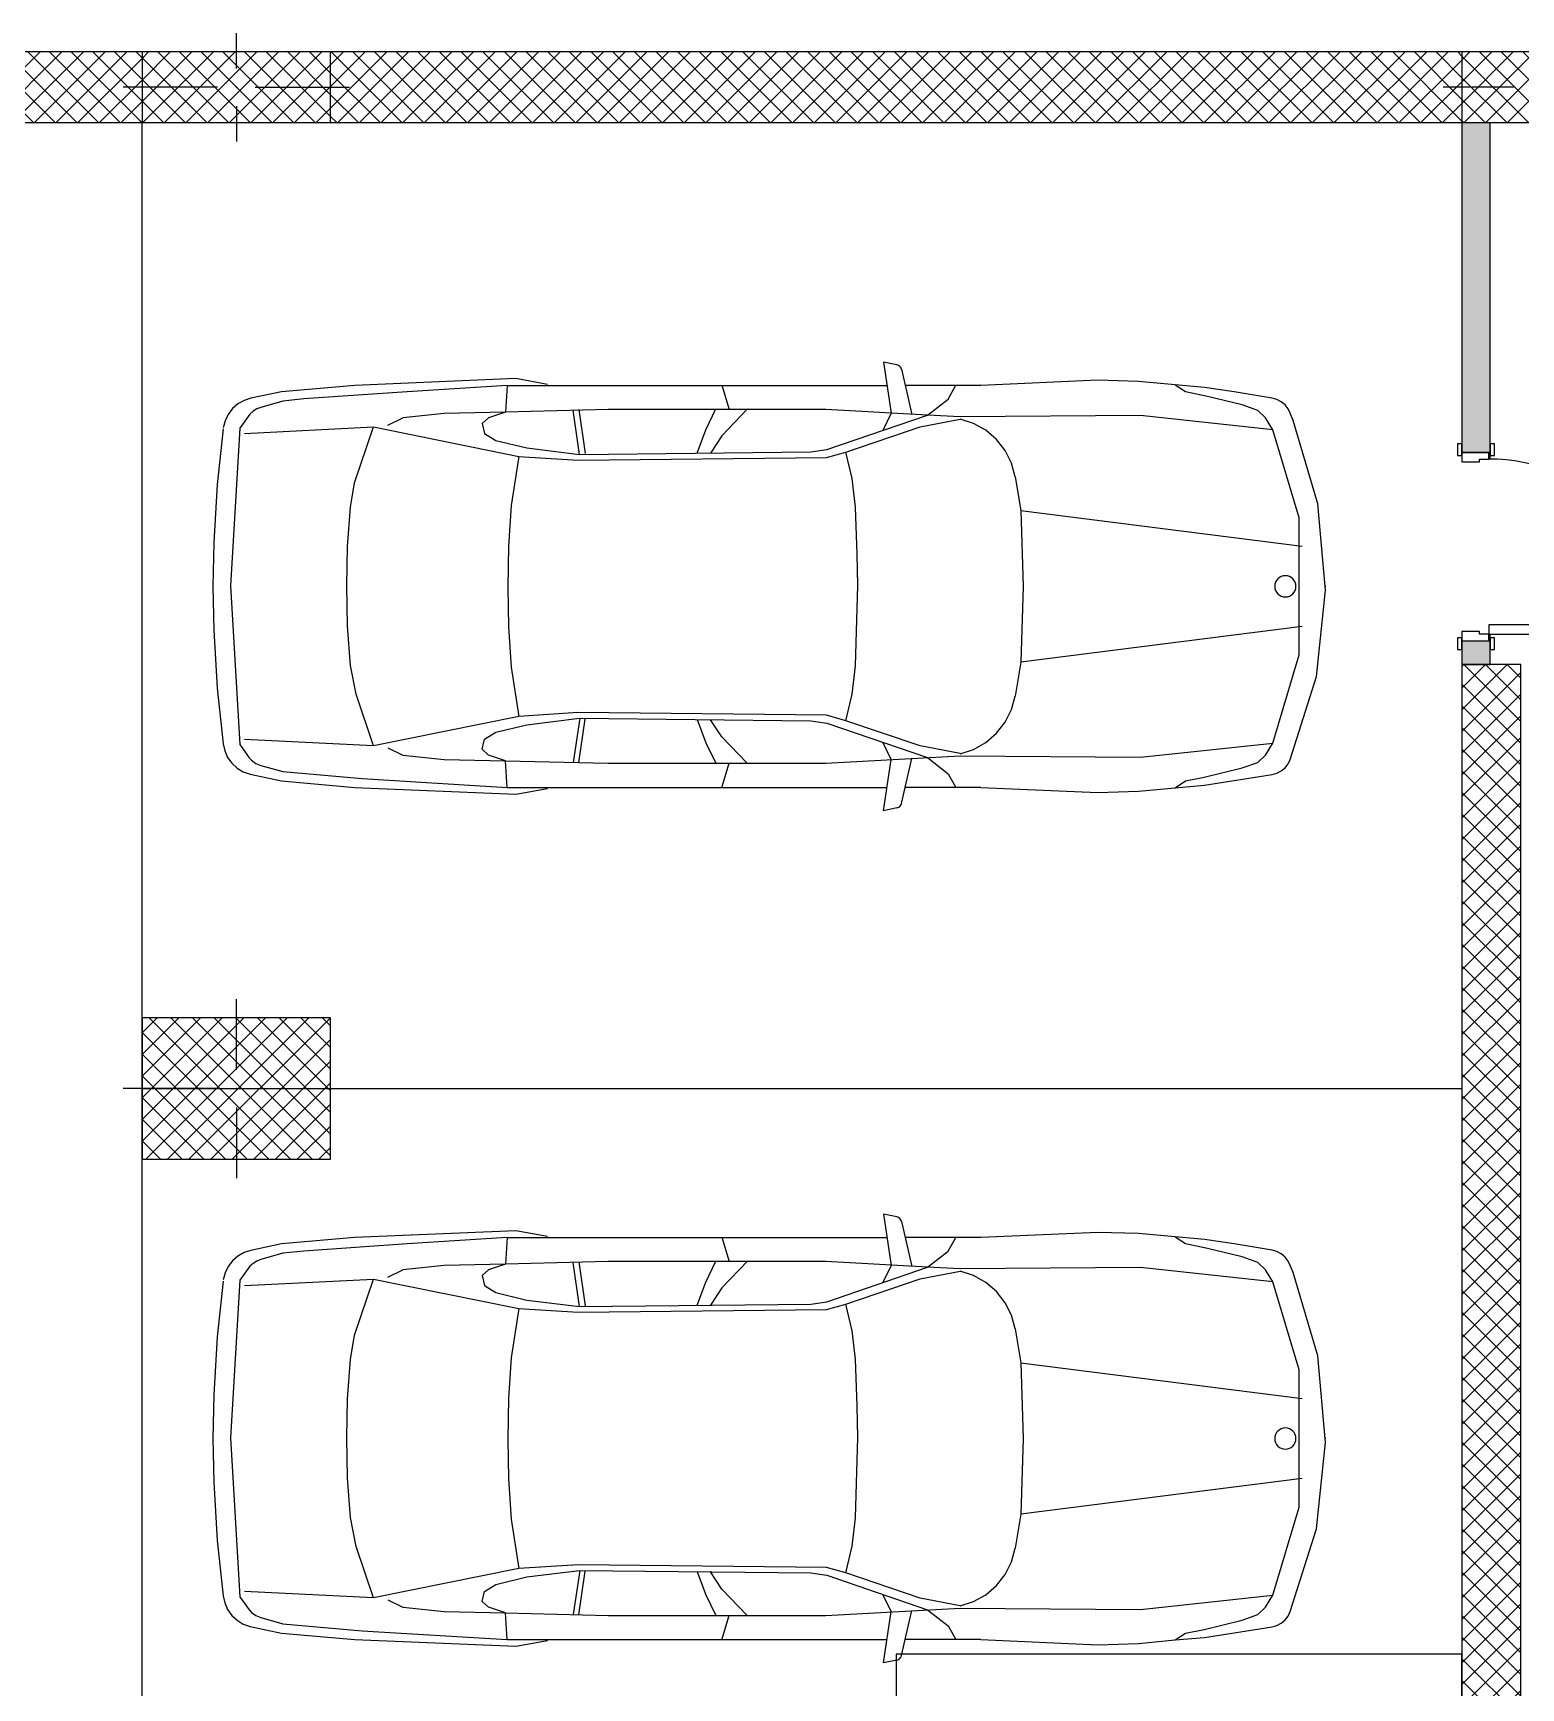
# Model space of a CAD drawing. Extents: x 613552 to 673048, y -929939 to -887889.
# Drawn here: x 629743 to 636056, y -902973 to -895949 of the extents above; entities that cross this region are included whole.
import ezdxf

# ---------------------------------------------------------------- set-up
doc = ezdxf.new("R2010")
doc.units = 0
for name, color, linetype in [('AAA_MOBILJE_PEN_NO__61', 251, 'CONTINUOUS'), ('ARCHICAD_DOORS_PEN_NO__61', 251, 'CONTINUOUS'), ('DRAWING___FIGURE_PEN_NO__9', 132, 'CONTINUOUS'), ('STRUCTURAL_-_BEARING', 7, 'CONTINUOUS'), ('STRUCTURAL_-_BEARING_PEN_0', 14, 'CONTINUOUS'), ('STRUCTURAL_-_BEARING_PEN_1', 251, 'CONTINUOUS'), ('STRUCTURAL_-_BEARING_PEN_2', 8, 'CONTINUOUS'), ('STRUCTURAL_-_BEARING_PEN_N', 7, 'CONTINUOUS')]:
    doc.layers.add(name, color=color, linetype=linetype)

# ---------------------------------------------------------------- blocks, each defined once
blk = doc.blocks.new('SLAB_1', base_point=(539566.4, -896139.8))
at = {"layer": 'STRUCTURAL_-_BEARING_PEN_N', "color": 7, "linetype": 'CONTINUOUS', "flags": 128}
blk.add_lwpolyline([(554466.4, -905289.8), (556866.4, -905289.8), (556866.4, -903439.8), (554466.4, -903439.8)], close=True, dxfattribs=at)
blk = doc.blocks.new('*X101')
at = {"layer": 'STRUCTURAL_-_BEARING', "color": 18, "linetype": 'CONTINUOUS'}
for p, q in [((556866.4, -898748.2), (556874.9, -898739.7)), ((556866.4, -898840.1), (556966.8, -898739.7)), ((556866.4, -898932.1), (557058.8, -898739.7)), ((557116.4, -898981.3), (556874.8, -898739.7)), ((557116.4, -898889.4), (556966.7, -898739.7)), ((557116.4, -898797.5), (557058.6, -898739.7)), ((556866.4, -899024), (557116.4, -898774)), ((557116.4, -899073.2), (556866.4, -898823.2)), ((556866.4, -899115.9), (557116.4, -898865.9)), ((557116.4, -899165.2), (556866.4, -898915.2)), ((556866.4, -899207.8), (557116.4, -898957.8)), ((557116.4, -899257.1), (556866.4, -899007.1)), ((556866.4, -899299.8), (557116.4, -899049.8)), ((557116.4, -899349), (556866.4, -899099)), ((556866.4, -899391.7), (557116.4, -899141.7)), ((557116.4, -899440.9), (556866.4, -899190.9)), ((556866.4, -899483.6), (557116.4, -899233.6)), ((557116.4, -899532.8), (556866.4, -899282.8)), ((556866.4, -899575.5), (557116.4, -899325.5)), ((557116.4, -899624.8), (556866.4, -899374.8)), ((556866.4, -899667.4), (557116.4, -899417.4)), ((557116.4, -899716.7), (556866.4, -899466.7)), ((556866.4, -899759.4), (557116.4, -899509.4)), ((557116.4, -899808.6), (556866.4, -899558.6)), ((556866.4, -899851.3), (557116.4, -899601.3)), ((557116.4, -899900.5), (556866.4, -899650.5)), ((556866.4, -899943.2), (557116.4, -899693.2)), ((557116.4, -899992.5), (556866.4, -899742.5)), ((556866.4, -900035.1), (557116.4, -899785.1)), ((557116.4, -900084.4), (556866.4, -899834.4)), ((556866.4, -900127.1), (557116.4, -899877.1)), ((557116.4, -900176.3), (556866.4, -899926.3)), ((556866.4, -900219), (557116.4, -899969)), ((557116.4, -900268.2), (556866.4, -900018.2)), ((556866.4, -900310.9), (557116.4, -900060.9)), ((557116.4, -900360.2), (556866.4, -900110.2)), ((556866.4, -900402.8), (557116.4, -900152.8)), ((557116.4, -900452.1), (556866.4, -900202.1)), ((556866.4, -900494.8), (557116.4, -900244.8)), ((557116.4, -900544), (556866.4, -900294)), ((556866.4, -900586.7), (557116.4, -900336.7)), ((557116.4, -900635.9), (556866.4, -900385.9)), ((556866.4, -900678.6), (557116.4, -900428.6)), ((557116.4, -900727.9), (556866.4, -900477.9)), ((556866.4, -900770.5), (557116.4, -900520.5)), ((557116.4, -900819.8), (556866.4, -900569.8)), ((556866.4, -900862.5), (557116.4, -900612.5)), ((557116.4, -900911.7), (556866.4, -900661.7)), ((556866.4, -900954.4), (557116.4, -900704.4)), ((557116.4, -901003.6), (556866.4, -900753.6)), ((556866.4, -901046.3), (557116.4, -900796.3)), ((557116.4, -901095.6), (556866.4, -900845.6)), ((556866.4, -901138.2), (557116.4, -900888.2)), ((557116.4, -901187.5), (556866.4, -900937.5)), ((556866.4, -901230.2), (557116.4, -900980.2)), ((557116.4, -901279.4), (556866.4, -901029.4)), ((556866.4, -901322.1), (557116.4, -901072.1)), ((557116.4, -901371.3), (556866.4, -901121.3)), ((556866.4, -901414), (557116.4, -901164)), ((557116.4, -901463.2), (556866.4, -901213.2)), ((556866.4, -901505.9), (557116.4, -901255.9)), ((557116.4, -901555.2), (556866.4, -901305.2)), ((556866.4, -901597.9), (557116.4, -901347.9)), ((557116.4, -901647.1), (556866.4, -901397.1)), ((556866.4, -901689.8), (557116.4, -901439.8)), ((557116.4, -901739), (556866.4, -901489)), ((556866.4, -901781.7), (557116.4, -901531.7)), ((557116.4, -901830.9), (556866.4, -901580.9)), ((556866.4, -901873.6), (557116.4, -901623.6)), ((557116.4, -901922.9), (556866.4, -901672.9)), ((556866.4, -901965.5), (557116.4, -901715.5)), ((557116.4, -902014.8), (556866.4, -901764.8)), ((556866.4, -902057.5), (557116.4, -901807.5)), ((557116.4, -902106.7), (556866.4, -901856.7)), ((556866.4, -902149.4), (557116.4, -901899.4)), ((557116.4, -902198.6), (556866.4, -901948.6)), ((556866.4, -902241.3), (557116.4, -901991.3)), ((557116.4, -902290.6), (556866.4, -902040.6)), ((556866.4, -902333.2), (557116.4, -902083.2)), ((557116.4, -902382.5), (556866.4, -902132.5)), ((556866.4, -902425.2), (557116.4, -902175.2)), ((557116.4, -902474.4), (556866.4, -902224.4)), ((556866.4, -902517.1), (557116.4, -902267.1)), ((557116.4, -902566.3), (556866.4, -902316.3)), ((556866.4, -902609), (557116.4, -902359)), ((557116.4, -902658.3), (556866.4, -902408.3)), ((556866.4, -902700.9), (557116.4, -902450.9)), ((557116.4, -902750.2), (556866.4, -902500.2)), ((556866.4, -902792.9), (557116.4, -902542.9)), ((557116.4, -902842.1), (556866.4, -902592.1)), ((556866.4, -902884.8), (557116.4, -902634.8)), ((557116.4, -902934), (556866.4, -902684)), ((556866.4, -902976.7), (557116.4, -902726.7)), ((557116.4, -903026), (556866.4, -902776)), ((556866.4, -903068.6), (557116.4, -902818.6)), ((557116.4, -903117.9), (556866.4, -902867.9)), ((556866.4, -903160.6), (557116.4, -902910.6)), ((557116.4, -903209.8), (556866.4, -902959.8)), ((556897.7, -903221.1), (557116.4, -903002.5)), ((557116.4, -903301.7), (556866.4, -903051.7)), ((556943.7, -903267.1), (557116.4, -903094.4)), ((557116.4, -903393.6), (556866.4, -903143.6)), ((556989.7, -903313.1), (557116.4, -903186.3)), ((557035.6, -903359), (557116.4, -903278.3)), ((557081.6, -903405), (557116.4, -903370.2))]:
    blk.add_line(p, q, dxfattribs=at)
blk = doc.blocks.new('WALL_4', base_point=(557116.4, -903189.8))
at = {"layer": 'STRUCTURAL_-_BEARING_PEN_0', "color": 14, "linetype": 'CONTINUOUS', "flags": 128}
for points in [[(557116.4, -898739.7), (556866.4, -898739.7)], [(556866.4, -898739.7), (556866.4, -903189.8)], [(557116.4, -903439.8), (557116.4, -898739.7)]]:
    blk.add_lwpolyline(points, dxfattribs=at)
at = {"layer": 'STRUCTURAL_-_BEARING', "color": 18, "linetype": 'CONTINUOUS'}
blk.add_blockref('*X101', (0, 0), dxfattribs=at)
blk = doc.blocks.new('*X130')
at = {"layer": 'STRUCTURAL_-_BEARING_PEN_1', "color": 251, "linetype": 'CONTINUOUS'}
for p, q in [((552066.4, -896194.3), (552120.9, -896139.8)), ((552066.4, -896286.2), (552212.8, -896139.8)), ((552066.4, -896378.1), (552304.7, -896139.8)), ((552368.7, -896439.8), (552068.7, -896139.8)), ((552096.7, -896439.8), (552396.7, -896139.8)), ((552460.7, -896439.8), (552160.7, -896139.8)), ((552188.6, -896439.8), (552488.6, -896139.8)), ((552552.6, -896439.8), (552252.6, -896139.8)), ((552280.5, -896439.8), (552580.5, -896139.8)), ((552644.5, -896439.8), (552344.5, -896139.8)), ((552372.4, -896439.8), (552672.4, -896139.8)), ((552736.4, -896439.8), (552436.4, -896139.8)), ((552464.4, -896439.8), (552764.4, -896139.8)), ((552828.3, -896439.8), (552528.3, -896139.8)), ((552556.3, -896439.8), (552856.3, -896139.8)), ((552920.3, -896439.8), (552620.3, -896139.8)), ((552648.2, -896439.8), (552948.2, -896139.8)), ((553012.2, -896439.8), (552712.2, -896139.8)), ((552740.1, -896439.8), (553040.1, -896139.8)), ((553104.1, -896439.8), (552804.1, -896139.8)), ((552832.1, -896439.8), (553132.1, -896139.8)), ((553196, -896439.8), (552896, -896139.8)), ((552924, -896439.8), (553224, -896139.8)), ((553288, -896439.8), (552988, -896139.8)), ((553015.9, -896439.8), (553315.9, -896139.8)), ((553379.9, -896439.8), (553079.9, -896139.8)), ((553107.8, -896439.8), (553407.8, -896139.8)), ((553471.8, -896439.8), (553171.8, -896139.8)), ((553199.8, -896439.8), (553499.8, -896139.8)), ((553563.7, -896439.8), (553263.7, -896139.8)), ((553291.7, -896439.8), (553591.7, -896139.8)), ((553655.7, -896439.8), (553355.7, -896139.8)), ((553383.6, -896439.8), (553683.6, -896139.8)), ((553747.6, -896439.8), (553447.6, -896139.8)), ((553475.5, -896439.8), (553775.5, -896139.8)), ((553839.5, -896439.8), (553539.5, -896139.8)), ((553567.5, -896439.8), (553867.5, -896139.8)), ((553931.4, -896439.8), (553631.4, -896139.8)), ((553659.4, -896439.8), (553959.4, -896139.8)), ((554023.4, -896439.8), (553723.4, -896139.8)), ((553751.3, -896439.8), (554051.3, -896139.8)), ((554115.3, -896439.8), (553815.3, -896139.8)), ((553843.2, -896439.8), (554143.2, -896139.8)), ((554207.2, -896439.8), (553907.2, -896139.8)), ((553935.1, -896439.8), (554235.1, -896139.8)), ((554299.1, -896439.8), (553999.1, -896139.8)), ((554027.1, -896439.8), (554327.1, -896139.8)), ((554391.1, -896439.8), (554091.1, -896139.8)), ((554119, -896439.8), (554419, -896139.8)), ((554483, -896439.8), (554183, -896139.8)), ((554210.9, -896439.8), (554510.9, -896139.8)), ((554574.9, -896439.8), (554274.9, -896139.8)), ((554302.8, -896439.8), (554602.8, -896139.8)), ((554666.8, -896439.8), (554366.8, -896139.8)), ((554394.8, -896439.8), (554694.8, -896139.8)), ((554758.7, -896439.8), (554458.7, -896139.8)), ((554486.7, -896439.8), (554786.7, -896139.8)), ((554850.7, -896439.8), (554550.7, -896139.8)), ((554578.6, -896439.8), (554878.6, -896139.8)), ((554942.6, -896439.8), (554642.6, -896139.8)), ((554670.5, -896439.8), (554970.5, -896139.8)), ((555034.5, -896439.8), (554734.5, -896139.8)), ((554762.5, -896439.8), (555062.5, -896139.8)), ((555126.4, -896439.8), (554826.4, -896139.8)), ((554854.4, -896439.8), (555154.4, -896139.8)), ((555218.4, -896439.8), (554918.4, -896139.8)), ((554946.3, -896439.8), (555246.3, -896139.8)), ((555310.3, -896439.8), (555010.3, -896139.8)), ((555038.2, -896439.8), (555338.2, -896139.8)), ((555402.2, -896439.8), (555102.2, -896139.8)), ((555130.2, -896439.8), (555430.2, -896139.8)), ((555494.1, -896439.8), (555194.1, -896139.8)), ((555222.1, -896439.8), (555522.1, -896139.8)), ((555586.1, -896439.8), (555286.1, -896139.8)), ((555314, -896439.8), (555614, -896139.8)), ((555678, -896439.8), (555378, -896139.8)), ((555405.9, -896439.8), (555705.9, -896139.8)), ((555769.9, -896439.8), (555469.9, -896139.8)), ((555497.9, -896439.8), (555797.9, -896139.8)), ((555861.8, -896439.8), (555561.8, -896139.8)), ((555589.8, -896439.8), (555889.8, -896139.8)), ((555953.8, -896439.8), (555653.8, -896139.8)), ((555681.7, -896439.8), (555981.7, -896139.8)), ((556045.7, -896439.8), (555745.7, -896139.8)), ((555773.6, -896439.8), (556073.6, -896139.8)), ((556137.6, -896439.8), (555837.6, -896139.8)), ((555865.5, -896439.8), (556165.5, -896139.8)), ((556229.5, -896439.8), (555929.5, -896139.8)), ((555957.5, -896439.8), (556257.5, -896139.8)), ((556321.5, -896439.8), (556021.5, -896139.8)), ((556049.4, -896439.8), (556349.4, -896139.8)), ((556413.4, -896439.8), (556113.4, -896139.8)), ((556141.3, -896439.8), (556441.3, -896139.8)), ((556505.3, -896439.8), (556205.3, -896139.8)), ((556233.2, -896439.8), (556533.2, -896139.8)), ((556597.2, -896439.8), (556297.2, -896139.8)), ((556325.2, -896439.8), (556625.2, -896139.8)), ((556689.1, -896439.8), (556389.1, -896139.8)), ((556417.1, -896439.8), (556717.1, -896139.8)), ((556781.1, -896439.8), (556481.1, -896139.8)), ((556509, -896439.8), (556809, -896139.8)), ((556866.4, -896433.2), (556573, -896139.8)), ((556866.4, -896341.3), (556664.9, -896139.8)), ((556866.4, -896249.4), (556756.8, -896139.8)), ((556866.4, -896157.4), (556848.8, -896139.8)), ((556600.9, -896439.8), (556866.4, -896174.3)), ((552276.8, -896439.8), (552066.4, -896229.4)), ((556692.9, -896439.8), (556866.4, -896266.3)), ((552184.9, -896439.8), (552066.4, -896321.3)), ((556784.8, -896439.8), (556866.4, -896358.2)), ((552093, -896439.8), (552066.4, -896413.2))]:
    blk.add_line(p, q, dxfattribs=at)
blk = doc.blocks.new('*X131')
at = {"layer": 'STRUCTURAL_-_BEARING_PEN_1', "color": 251, "linetype": 'CONTINUOUS'}
for p, q in [((546116.4, -896169.2), (546145.8, -896139.8)), ((546116.4, -896261.2), (546237.8, -896139.8)), ((546116.4, -896353.1), (546329.7, -896139.8)), ((546121.6, -896439.8), (546421.6, -896139.8)), ((546485.6, -896439.8), (546185.6, -896139.8)), ((546213.5, -896439.8), (546513.5, -896139.8)), ((546577.5, -896439.8), (546277.5, -896139.8)), ((546305.5, -896439.8), (546605.5, -896139.8)), ((546669.4, -896439.8), (546369.4, -896139.8)), ((546397.4, -896439.8), (546697.4, -896139.8)), ((546761.4, -896439.8), (546461.4, -896139.8)), ((546489.3, -896439.8), (546789.3, -896139.8)), ((546853.3, -896439.8), (546553.3, -896139.8)), ((546581.2, -896439.8), (546881.2, -896139.8)), ((546945.2, -896439.8), (546645.2, -896139.8)), ((546673.2, -896439.8), (546973.2, -896139.8)), ((547037.1, -896439.8), (546737.1, -896139.8)), ((546765.1, -896439.8), (547065.1, -896139.8)), ((547129.1, -896439.8), (546829.1, -896139.8)), ((546857, -896439.8), (547157, -896139.8)), ((547221, -896439.8), (546921, -896139.8)), ((546948.9, -896439.8), (547248.9, -896139.8)), ((547312.9, -896439.8), (547012.9, -896139.8)), ((547040.9, -896439.8), (547340.9, -896139.8)), ((547404.8, -896439.8), (547104.8, -896139.8)), ((547132.8, -896439.8), (547432.8, -896139.8)), ((547496.8, -896439.8), (547196.8, -896139.8)), ((547224.7, -896439.8), (547524.7, -896139.8)), ((547588.7, -896439.8), (547288.7, -896139.8)), ((547316.6, -896439.8), (547616.6, -896139.8)), ((547680.6, -896439.8), (547380.6, -896139.8)), ((547408.6, -896439.8), (547708.6, -896139.8)), ((547772.5, -896439.8), (547472.5, -896139.8)), ((547500.5, -896439.8), (547800.5, -896139.8)), ((547864.5, -896439.8), (547564.5, -896139.8)), ((547592.4, -896439.8), (547892.4, -896139.8)), ((547956.4, -896439.8), (547656.4, -896139.8)), ((547684.3, -896439.8), (547984.3, -896139.8)), ((548048.3, -896439.8), (547748.3, -896139.8)), ((547776.2, -896439.8), (548076.2, -896139.8)), ((548140.2, -896439.8), (547840.2, -896139.8)), ((547868.2, -896439.8), (548168.2, -896139.8)), ((548232.2, -896439.8), (547932.2, -896139.8)), ((547960.1, -896439.8), (548260.1, -896139.8)), ((548324.1, -896439.8), (548024.1, -896139.8)), ((548052, -896439.8), (548352, -896139.8)), ((548416, -896439.8), (548116, -896139.8)), ((548143.9, -896439.8), (548443.9, -896139.8)), ((548507.9, -896439.8), (548207.9, -896139.8)), ((548235.9, -896439.8), (548535.9, -896139.8)), ((548599.8, -896439.8), (548299.8, -896139.8)), ((548327.8, -896439.8), (548627.8, -896139.8)), ((548691.8, -896439.8), (548391.8, -896139.8)), ((548419.7, -896439.8), (548719.7, -896139.8)), ((548783.7, -896439.8), (548483.7, -896139.8)), ((548511.6, -896439.8), (548811.6, -896139.8)), ((548875.6, -896439.8), (548575.6, -896139.8)), ((548603.6, -896439.8), (548903.6, -896139.8)), ((548967.5, -896439.8), (548667.5, -896139.8)), ((548695.5, -896439.8), (548995.5, -896139.8)), ((549059.5, -896439.8), (548759.5, -896139.8)), ((548787.4, -896439.8), (549087.4, -896139.8)), ((549151.4, -896439.8), (548851.4, -896139.8)), ((548879.3, -896439.8), (549179.3, -896139.8)), ((549243.3, -896439.8), (548943.3, -896139.8)), ((548971.3, -896439.8), (549271.3, -896139.8)), ((549335.2, -896439.8), (549035.2, -896139.8)), ((549063.2, -896439.8), (549363.2, -896139.8)), ((549427.2, -896439.8), (549127.2, -896139.8)), ((549155.1, -896439.8), (549455.1, -896139.8)), ((549519.1, -896439.8), (549219.1, -896139.8)), ((549247, -896439.8), (549547, -896139.8)), ((549611, -896439.8), (549311, -896139.8)), ((549339, -896439.8), (549639, -896139.8)), ((549702.9, -896439.8), (549402.9, -896139.8)), ((549430.9, -896439.8), (549730.9, -896139.8)), ((549794.9, -896439.8), (549494.9, -896139.8)), ((549522.8, -896439.8), (549822.8, -896139.8)), ((549886.8, -896439.8), (549586.8, -896139.8)), ((549614.7, -896439.8), (549914.7, -896139.8)), ((549978.7, -896439.8), (549678.7, -896139.8)), ((549706.6, -896439.8), (550006.6, -896139.8)), ((550070.6, -896439.8), (549770.6, -896139.8)), ((549798.6, -896439.8), (550098.6, -896139.8)), ((550162.6, -896439.8), (549862.6, -896139.8)), ((549890.5, -896439.8), (550190.5, -896139.8)), ((550254.5, -896439.8), (549954.5, -896139.8)), ((549982.4, -896439.8), (550282.4, -896139.8)), ((550346.4, -896439.8), (550046.4, -896139.8)), ((550074.3, -896439.8), (550374.3, -896139.8)), ((550438.3, -896439.8), (550138.3, -896139.8)), ((550166.3, -896439.8), (550466.3, -896139.8)), ((550530.2, -896439.8), (550230.2, -896139.8)), ((550258.2, -896439.8), (550558.2, -896139.8)), ((550622.2, -896439.8), (550322.2, -896139.8)), ((550350.1, -896439.8), (550650.1, -896139.8)), ((550714.1, -896439.8), (550414.1, -896139.8)), ((550442, -896439.8), (550742, -896139.8)), ((550806, -896439.8), (550506, -896139.8)), ((550534, -896439.8), (550834, -896139.8)), ((550897.9, -896439.8), (550597.9, -896139.8)), ((550625.9, -896439.8), (550925.9, -896139.8)), ((550989.9, -896439.8), (550689.9, -896139.8)), ((550717.8, -896439.8), (551017.8, -896139.8)), ((551081.8, -896439.8), (550781.8, -896139.8)), ((550809.7, -896439.8), (551109.7, -896139.8)), ((551173.7, -896439.8), (550873.7, -896139.8)), ((550901.7, -896439.8), (551201.7, -896139.8)), ((551265.6, -896439.8), (550965.6, -896139.8)), ((551266.4, -896348.6), (551057.6, -896139.8)), ((551266.4, -896256.7), (551149.5, -896139.8)), ((551266.4, -896164.8), (551241.4, -896139.8)), ((546393.7, -896439.8), (546116.4, -896162.5)), ((550993.6, -896439.8), (551266.4, -896167)), ((546301.8, -896439.8), (546116.4, -896254.5)), ((551085.5, -896439.8), (551266.4, -896258.9)), ((546209.8, -896439.8), (546116.4, -896346.4)), ((551177.4, -896439.8), (551266.4, -896350.8)), ((546117.9, -896439.8), (546116.4, -896438.3))]:
    blk.add_line(p, q, dxfattribs=at)
blk = doc.blocks.new('WALL_12', base_point=(539566.4, -896139.8))
at = {"layer": 'STRUCTURAL_-_BEARING_PEN_N', "color": 7, "linetype": 'CONTINUOUS', "flags": 128}
for points in [[(584366.4, -896139.8), (539566.4, -896139.8)], [(539866.4, -896439.8), (584066.4, -896439.8)]]:
    blk.add_lwpolyline(points, dxfattribs=at)
at = {"layer": 'STRUCTURAL_-_BEARING_PEN_1', "color": 251, "linetype": 'CONTINUOUS'}
for name in ['*X131', '*X130']:
    blk.add_blockref(name, (0, 0), dxfattribs=at)
blk = doc.blocks.new('*U133')
at = {"layer": 'STRUCTURAL_-_BEARING_PEN_2', "color": 8, "linetype": 'CONTINUOUS'}
for points in [[(556866.4, -897839.7), (556866.4, -896439.8), (556981.4, -897839.7)], [(556981.4, -897839.7), (556866.4, -896439.8), (556981.4, -896439.8)], [(556981.4, -897839.7), (556981.4, -896439.8), (556986.4, -897839.7)], [(556986.4, -897839.7), (556981.4, -896439.8), (556986.4, -896439.8)]]:
    blk.add_solid(points, dxfattribs=at)
blk = doc.blocks.new('*U134')
at = {"layer": 'STRUCTURAL_-_BEARING_PEN_2', "color": 8, "linetype": 'CONTINUOUS'}
for points in [[(556866.4, -898739.7), (556866.4, -898639.7), (556981.4, -898739.7)], [(556981.4, -898739.7), (556866.4, -898639.7), (556981.4, -898639.7)], [(556981.4, -898739.7), (556981.4, -898639.7), (556986.4, -898739.7)], [(556986.4, -898739.7), (556981.4, -898639.7), (556986.4, -898639.7)]]:
    blk.add_solid(points, dxfattribs=at)
blk = doc.blocks.new('D1_14')
at = {"layer": 'ARCHICAD_DOORS_PEN_NO__61', "color": 251, "linetype": 'CONTINUOUS'}
for p, q in [((372, 744), (332, 744)), ((332, 744), (332, 0)), ((372, 0), (372, 744)), ((-387, 24), (-437, 24)), ((-437, 24), (-437, 5)), ((-437, 5), (-387, 5)), ((-400, 5), (-437, 5)), ((-375, 5), (-400, 5)), ((-400, 5), (-400, 0)), ((-400, 0), (-400, 5)), ((-400, 0), (-375, 0)), ((-372, 0), (-400, 0)), ((-400, 0), (-400, -115)), ((-400, -115), (-400, 0)), ((-387, 5), (-387, 24)), ((-375, 0), (-375, 5)), ((-372, -40), (-372, 0)), ((332, 0), (372, 0)), ((400, 0), (372, 0)), ((372, 0), (372, -40)), ((400, 5), (375, 5)), ((375, 5), (375, 0)), ((375, 0), (400, 0)), ((437, 24), (387, 24)), ((387, 24), (387, 5)), ((387, 5), (437, 5)), ((400, 0), (400, 5)), ((400, 0), (400, 5)), ((400, 5), (437, 5)), ((400, -115), (400, 0)), ((400, -115), (400, 0)), ((437, 5), (437, 24)), ((-360, -40), (-372, -40)), ((-360, -115), (-360, -40)), ((372, -40), (360, -40)), ((360, -40), (360, -115)), ((-387, -115), (-437, -115)), ((-437, -115), (-437, -134)), ((-400, -115), (-437, -115)), ((-437, -134), (-387, -134)), ((-400, -115), (-360, -115)), ((-387, -134), (-387, -115)), ((360, -115), (400, -115)), ((437, -115), (387, -115)), ((387, -115), (387, -134)), ((387, -134), (437, -134)), ((400, -115), (437, -115)), ((437, -134), (437, -115))]:
    blk.add_line(p, q, dxfattribs=at)
blk.add_arc((372, 0), 744, 93.0819, 180, dxfattribs=at)
blk = doc.blocks.new('WALL_13', base_point=(556866.4, -898739.7))
at = {"layer": 'STRUCTURAL_-_BEARING_PEN_N', "color": 7, "linetype": 'CONTINUOUS'}
for p, q in [((556866.4, -897839.7), (556866.4, -897802.7)), ((556866.4, -897839.7), (556981.4, -897839.7)), ((556981.4, -897839.7), (556986.4, -897839.7)), ((556986.4, -897839.7), (556986.4, -897802.7)), ((556866.4, -898639.7), (556866.4, -898676.7)), ((556866.4, -898639.7), (556981.4, -898639.7)), ((556981.4, -898639.7), (556986.4, -898639.7)), ((556986.4, -898639.7), (556986.4, -898676.7))]:
    blk.add_line(p, q, dxfattribs=at)
at = {"layer": 'STRUCTURAL_-_BEARING_PEN_N', "color": 7, "linetype": 'CONTINUOUS', "flags": 128}
for points in [[(556866.4, -896439.8), (556866.4, -897839.7)], [(556986.4, -897839.7), (556986.4, -896439.8)], [(556866.4, -898639.7), (556866.4, -898739.7)], [(556986.4, -898739.7), (556986.4, -898639.7)], [(556866.4, -898739.7), (556986.4, -898739.7)]]:
    blk.add_lwpolyline(points, dxfattribs=at)
at = {"layer": 'ARCHICAD_DOORS_PEN_NO__61', "color": 251, "linetype": 'CONTINUOUS', "zscale": 1000, "rotation": 270}
blk.add_blockref('D1_14', (556981.4, -898239.7), dxfattribs=at)
at = {"layer": 'STRUCTURAL_-_BEARING_PEN_2', "color": 8, "linetype": 'CONTINUOUS'}
for name in ['*U133', '*U134']:
    blk.add_blockref(name, (0, 0), dxfattribs=at)
blk = doc.blocks.new('*X161')
at = {"layer": 'STRUCTURAL_-_BEARING', "color": 18, "linetype": 'CONTINUOUS'}
for p, q in [((556866.4, -896174.3), (556900.9, -896139.8)), ((556866.4, -896266.3), (556992.9, -896139.8)), ((556866.4, -896358.2), (557084.8, -896139.8)), ((556876.7, -896439.8), (557176.7, -896139.8)), ((557240.7, -896439.8), (556940.7, -896139.8)), ((556968.6, -896439.8), (557268.6, -896139.8)), ((557332.6, -896439.8), (557032.6, -896139.8)), ((557060.6, -896439.8), (557360.6, -896139.8)), ((557424.5, -896439.8), (557124.5, -896139.8)), ((557152.5, -896439.8), (557452.5, -896139.8)), ((557466.4, -896389.7), (557216.5, -896139.8)), ((557466.4, -896297.8), (557308.4, -896139.8)), ((557466.4, -896205.9), (557400.3, -896139.8)), ((557148.8, -896439.8), (556866.4, -896157.4)), ((557244.4, -896439.8), (557466.4, -896217.8)), ((557056.8, -896439.8), (556866.4, -896249.4)), ((556964.9, -896439.8), (556866.4, -896341.3)), ((557336.3, -896439.8), (557466.4, -896309.7)), ((556873, -896439.8), (556866.4, -896433.2)), ((557428.3, -896439.8), (557466.4, -896401.7))]:
    blk.add_line(p, q, dxfattribs=at)
blk = doc.blocks.new('COLUMN_1', base_point=(557166.4, -896289.8))
at = {"layer": 'STRUCTURAL_-_BEARING_PEN_0', "color": 14, "linetype": 'CONTINUOUS', "flags": 128}
blk.add_lwpolyline([(556866.4, -896439.8), (557466.4, -896439.8), (557466.4, -896139.8), (556866.4, -896139.8)], close=True, dxfattribs=at)
at = {"layer": 'STRUCTURAL_-_BEARING_PEN_N', "color": 7, "linetype": 'CONTINUOUS'}
for p, q in [((557166.4, -896209.8), (557166.4, -896059.8)), ((557086.4, -896289.8), (556786.4, -896289.8)), ((557246.4, -896289.8), (557546.4, -896289.8)), ((557166.4, -896369.8), (557166.4, -896519.8))]:
    blk.add_line(p, q, dxfattribs=at)
blk.add_point((557166.4, -896289.8), dxfattribs=at)
at = {"layer": 'STRUCTURAL_-_BEARING', "color": 18, "linetype": 'CONTINUOUS'}
blk.add_blockref('*X161', (0, 0), dxfattribs=at)
blk = doc.blocks.new('*X166')
at = {"layer": 'STRUCTURAL_-_BEARING', "color": 18, "linetype": 'CONTINUOUS'}
for p, q in [((551266.4, -896167), (551293.6, -896139.8)), ((551266.4, -896258.9), (551385.5, -896139.8)), ((551266.4, -896350.8), (551477.4, -896139.8)), ((551269.4, -896439.8), (551569.4, -896139.8)), ((551633.3, -896439.8), (551333.3, -896139.8)), ((551361.3, -896439.8), (551661.3, -896139.8)), ((551725.3, -896439.8), (551425.3, -896139.8)), ((551453.2, -896439.8), (551753.2, -896139.8)), ((551817.2, -896439.8), (551517.2, -896139.8)), ((551545.1, -896439.8), (551845.1, -896139.8)), ((551909.1, -896439.8), (551609.1, -896139.8)), ((551637.1, -896439.8), (551937.1, -896139.8)), ((552001, -896439.8), (551701, -896139.8)), ((551729, -896439.8), (552029, -896139.8)), ((552066.4, -896413.2), (551793, -896139.8)), ((552066.4, -896321.3), (551884.9, -896139.8)), ((552066.4, -896229.4), (551976.8, -896139.8)), ((551541.4, -896439.8), (551266.4, -896164.8)), ((551820.9, -896439.8), (552066.4, -896194.3)), ((551449.5, -896439.8), (551266.4, -896256.7)), ((551912.8, -896439.8), (552066.4, -896286.2)), ((551357.6, -896439.8), (551266.4, -896348.6)), ((552004.7, -896439.8), (552066.4, -896378.1))]:
    blk.add_line(p, q, dxfattribs=at)
blk = doc.blocks.new('COLUMN_6', base_point=(551666.4, -896289.8))
at = {"layer": 'STRUCTURAL_-_BEARING_PEN_0', "color": 14, "linetype": 'CONTINUOUS', "flags": 128}
blk.add_lwpolyline([(551266.4, -896439.8), (552066.4, -896439.8), (552066.4, -896139.8), (551266.4, -896139.8)], close=True, dxfattribs=at)
at = {"layer": 'STRUCTURAL_-_BEARING_PEN_N', "color": 7, "linetype": 'CONTINUOUS'}
for p, q in [((551666.4, -896209.8), (551666.4, -896059.8)), ((551586.4, -896289.8), (551186.4, -896289.8)), ((551746.4, -896289.8), (552146.4, -896289.8)), ((551666.4, -896369.8), (551666.4, -896519.8))]:
    blk.add_line(p, q, dxfattribs=at)
blk.add_point((551666.4, -896289.8), dxfattribs=at)
at = {"layer": 'STRUCTURAL_-_BEARING', "color": 18, "linetype": 'CONTINUOUS'}
blk.add_blockref('*X166', (0, 0), dxfattribs=at)
blk = doc.blocks.new('*X213')
at = {"layer": 'STRUCTURAL_-_BEARING', "color": 18, "linetype": 'CONTINUOUS'}
for p, q in [((551266.4, -900303.6), (551330.2, -900239.8)), ((551266.4, -900395.5), (551422.1, -900239.8)), ((551266.4, -900487.4), (551514, -900239.8)), ((551266.4, -900579.3), (551605.9, -900239.8)), ((551266.4, -900671.3), (551697.9, -900239.8)), ((551266.4, -900763.2), (551789.8, -900239.8)), ((551281.7, -900839.8), (551881.7, -900239.8)), ((551896.8, -900839.8), (551296.8, -900239.8)), ((551373.6, -900839.8), (551973.6, -900239.8)), ((551988.7, -900839.8), (551388.7, -900239.8)), ((551465.5, -900839.8), (552065.5, -900239.8)), ((552066.4, -900825.6), (551480.6, -900239.8)), ((552066.4, -900733.7), (551572.5, -900239.8)), ((552066.4, -900641.7), (551664.5, -900239.8)), ((552066.4, -900549.8), (551756.4, -900239.8)), ((552066.4, -900457.9), (551848.3, -900239.8)), ((552066.4, -900366), (551940.2, -900239.8)), ((552066.4, -900274.1), (552032.2, -900239.8)), ((551804.8, -900839.8), (551266.4, -900301.4)), ((551557.5, -900839.8), (552066.4, -900330.9)), ((551712.9, -900839.8), (551266.4, -900393.3)), ((551649.4, -900839.8), (552066.4, -900422.8)), ((551621, -900839.8), (551266.4, -900485.2)), ((551529.1, -900839.8), (551266.4, -900577.1)), ((551741.3, -900839.8), (552066.4, -900514.7)), ((551833.2, -900839.8), (552066.4, -900606.6)), ((551437.1, -900839.8), (551266.4, -900669.1)), ((551925.2, -900839.8), (552066.4, -900698.6)), ((551345.2, -900839.8), (551266.4, -900761)), ((552017.1, -900839.8), (552066.4, -900790.5))]:
    blk.add_line(p, q, dxfattribs=at)
blk = doc.blocks.new('COLUMN_44', base_point=(551666.4, -900539.8))
at = {"layer": 'STRUCTURAL_-_BEARING_PEN_0', "color": 14, "linetype": 'CONTINUOUS', "flags": 128}
blk.add_lwpolyline([(551266.4, -900839.8), (552066.4, -900839.8), (552066.4, -900239.8), (551266.4, -900239.8)], close=True, dxfattribs=at)
at = {"layer": 'STRUCTURAL_-_BEARING_PEN_N', "color": 7, "linetype": 'CONTINUOUS'}
for p, q in [((551666.4, -900459.8), (551666.4, -900159.8)), ((551586.4, -900539.8), (551186.4, -900539.8)), ((551746.4, -900539.8), (552146.4, -900539.8)), ((551666.4, -900619.8), (551666.4, -900919.8))]:
    blk.add_line(p, q, dxfattribs=at)
blk.add_point((551666.4, -900539.8), dxfattribs=at)
at = {"layer": 'STRUCTURAL_-_BEARING', "color": 18, "linetype": 'CONTINUOUS'}
blk.add_blockref('*X213', (0, 0), dxfattribs=at)

msp = doc.modelspace()

# ---------------------------------------------------------------- linework, layer by layer
at = {"layer": 'AAA_MOBILJE_PEN_NO__61', "color": 251, "linetype": 'CONTINUOUS'}
for p, q in [((633407.7, -897357.3), (633350.7, -897345.3)), ((633350.7, -897345.3), (633383.2, -897562.7)), ((631791, -897415.8), (631107.5, -897444.4)), ((631925, -897440.2), (631791, -897415.8)), ((633426.9, -897376), (633471.7, -897567.5)), ((630796.3, -897471.5), (630667.1, -897499)), ((631107.5, -897444.4), (630796.3, -897471.5)), ((631330.4, -897471.4), (630891.1, -897502.1)), ((631754.2, -897444.4), (631330.4, -897471.4)), ((631754.2, -897444.4), (631747.5, -897557.5)), ((631754.2, -897444.4), (633365.5, -897444.4)), ((632665.2, -897443.5), (632696.7, -897546.6)), ((633764.3, -897444.4), (633442.9, -897444.4)), ((633625.8, -897502.4), (633658.6, -897443.9)), ((634260.7, -897422.3), (633764.3, -897444.4)), ((634433.3, -897427.9), (634260.7, -897422.3)), ((634713.5, -897453.2), (634433.3, -897427.9)), ((634632, -897471.7), (634588.6, -897443)), ((634725.8, -897491.2), (634632, -897471.7)), ((634838.7, -897471.6), (634713.5, -897453.2)), ((634999.7, -897498.7), (634838.7, -897471.6)), ((630802.5, -897511.1), (630709.2, -897537.9)), ((630891.1, -897502.1), (630802.5, -897511.1)), ((631747.5, -897557.5), (631486.4, -897563.3)), ((631747.5, -897557.5), (631674.6, -897581.7)), ((632183.1, -897546.6), (631747.5, -897557.5)), ((632060.5, -897737.5), (632034.6, -897550.3)), ((632057.9, -897546.9), (632085.4, -897734.1)), ((633106.3, -897546.6), (632183.1, -897546.6)), ((632596.8, -897633.4), (632639.9, -897544.6)), ((632774.6, -897544.6), (632665.2, -897658.6)), ((633537.2, -897570.9), (633106.3, -897546.6)), ((633537.2, -897570.9), (633625.8, -897502.4)), ((634873, -897526.6), (634725.8, -897491.2)), ((634939.5, -897550.4), (634873, -897526.6)), ((634972.4, -897581.5), (634939.5, -897550.4)), ((630549.2, -897629.6), (630523.7, -897865.2)), ((630620.5, -897626.1), (630580.7, -898294.7)), ((630663, -897566.4), (630620.5, -897626.1)), ((630639.2, -897648), (631186.6, -897620.6)), ((631106.5, -897858.5), (631186.6, -897620.6)), ((631186.6, -897620.6), (631804, -897745.7)), ((631248.4, -897612.7), (631311.2, -897581.7)), ((631486.4, -897563.3), (631311.2, -897581.7)), ((631674.6, -897581.7), (631648.6, -897606)), ((631648.6, -897606), (631658, -897648.6)), ((633110.9, -897717), (633537.2, -897570.9)), ((633191.7, -897727.4), (633506.8, -897620.2)), ((633383.2, -897562.7), (633348.9, -897635.6)), ((633506.8, -897620.2), (633676.3, -897587.6)), ((633677, -897577.6), (633537.2, -897570.9)), ((634441.8, -897572.2), (633677, -897577.6)), ((635003.5, -897632.6), (634441.8, -897572.2)), ((635003.5, -897632.6), (634972.4, -897581.5)), ((635089.5, -897593.1), (635076.9, -897562.9)), ((631658, -897648.6), (631706.5, -897678.3)), ((631706.5, -897678.3), (631837.2, -897709.7)), ((632561.1, -897732.1), (632596.8, -897633.4)), ((632665.2, -897658.6), (632617.3, -897731.5)), ((635114.3, -898006.2), (635003.5, -897632.6)), ((631804, -897745.7), (631771.5, -897954.8)), ((631804, -897745.7), (632055.1, -897761.7)), ((631837.2, -897709.7), (632060.5, -897737.5)), ((632055.1, -897761.7), (633109.8, -897750.3)), ((632060.5, -897737.5), (633043.4, -897726.9)), ((633043.4, -897726.9), (633110.9, -897717)), ((633109.8, -897750.3), (633191.7, -897727.4)), ((633218.7, -897840.1), (633191.7, -897727.4)), ((633232.7, -897960.8), (633218.7, -897840.1)), ((633909.6, -897832.2), (633933.8, -897976.2)), ((630523.7, -897865.2), (630509.6, -898111.7)), ((631090, -897961.9), (631106.5, -897858.5)), ((631076.9, -898128.7), (631090, -897961.9)), ((631771.5, -897954.8), (631759.4, -898126.2)), ((633239.3, -898160.8), (633232.7, -897960.8)), ((633933.8, -897976.2), (633943.8, -898297.5)), ((633933.8, -897976.2), (635128.1, -898127.3)), ((635114.3, -898588.8), (635114.3, -898006.2)), ((630509.6, -898111.7), (630505.1, -898297.5)), ((631074.4, -898294.1), (631076.9, -898128.7)), ((631759.4, -898126.2), (631757.2, -898300.9)), ((633242.8, -898293.4), (633239.3, -898160.8)), ((630505.1, -898297.5), (630509.6, -898483.3)), ((630580.7, -898294.7), (630620.5, -898968.9)), ((631076.9, -898466.3), (631074.4, -898294.1)), ((631757.2, -898300.9), (631759.4, -898468.9)), ((633232.7, -898634.2), (633242.8, -898293.4)), ((633943.8, -898297.5), (633933.8, -898618.9)), ((635227.3, -898297.5), (635227.2, -898297.5)), ((631090, -898633.2), (631076.9, -898466.3)), ((631759.4, -898468.9), (631771.5, -898640.2)), ((635128.1, -898467.7), (633933.8, -898618.9)), ((630509.6, -898483.3), (630523.7, -898729.8)), ((635003.5, -898962.4), (635114.3, -898588.8)), ((631113.6, -898755.7), (631090, -898633.2)), ((631771.5, -898640.2), (631804, -898849.4)), ((633218.7, -898754.9), (633232.7, -898634.2)), ((633933.8, -898618.9), (633910.1, -898762.9)), ((630523.7, -898729.8), (630549.2, -898965.4)), ((633191.7, -898867.6), (633218.7, -898754.9)), ((631186.6, -898974.4), (631113.6, -898755.7)), ((631804, -898849.4), (631186.6, -898974.4)), ((631706.5, -898916.7), (631837.2, -898885.3)), ((632055.1, -898833.3), (631804, -898849.4)), ((631837.2, -898885.3), (632060.5, -898857.5)), ((632062.1, -898857.5), (632034.6, -899044.7)), ((633109.8, -898844.7), (632055.1, -898833.3)), ((632058.3, -899045.3), (632085.4, -898861)), ((632060.5, -898857.5), (633043.4, -898868.2)), ((632561.1, -898862.9), (632596.8, -898961.7)), ((632665.2, -898936.4), (632617.3, -898863.6)), ((633043.4, -898868.2), (633110.9, -898878)), ((633191.7, -898867.6), (633109.8, -898844.7)), ((633110.9, -898878), (633537.2, -899024.1)), ((633506.8, -898974.8), (633191.7, -898867.6)), ((631186.6, -898974.4), (630639.2, -898947)), ((631648.6, -898989.1), (631658, -898946.4)), ((631658, -898946.4), (631706.5, -898916.7)), ((632596.8, -898961.7), (632639, -899048.4)), ((632772.7, -899048.4), (632665.2, -898936.4)), ((633383.2, -899032.3), (633348.9, -898959.4)), ((634441.8, -899022.8), (635003.5, -898962.4)), ((634972.4, -899013.5), (635003.5, -898962.4)), ((630620.5, -898968.9), (630659.5, -899025)), ((631248.4, -898982.3), (631311.2, -899013.3)), ((631311.2, -899013.3), (631486.4, -899031.7)), ((631486.4, -899031.7), (631747.5, -899037.5)), ((631674.6, -899013.3), (631648.6, -898989.1)), ((631747.5, -899037.5), (631674.6, -899013.3)), ((633106.3, -899048.4), (633677, -899017.4)), ((633350.7, -899249.7), (633383.2, -899032.3)), ((633426.9, -899219), (633471.7, -899027.5)), ((633676.3, -899007.5), (633506.8, -898974.8)), ((633537.2, -899024.1), (633625.8, -899092.6)), ((633677, -899017.4), (634441.8, -899022.8)), ((634939.5, -899044.7), (634972.4, -899013.5)), ((630663.1, -899095.1), (630796.3, -899123.5)), ((630709.1, -899057.4), (630802.5, -899083.9)), ((630802.5, -899083.9), (631138.5, -899113.1)), ((631754.2, -899150.6), (631747.5, -899037.5)), ((631747.5, -899037.5), (632183.1, -899048.4)), ((632183.1, -899048.4), (633106.3, -899048.4)), ((632665.2, -899151.5), (632696.7, -899048.4)), ((633625.8, -899092.6), (633658.6, -899151.2)), ((634711, -899107.6), (634873, -899068.4)), ((634713.5, -899141.8), (634999.7, -899096.3)), ((634873, -899068.4), (634939.5, -899044.7)), ((630796.3, -899123.5), (631107.5, -899150.6)), ((631107.5, -899150.6), (631791, -899179.2)), ((631138.5, -899113.1), (631754.2, -899150.6)), ((631754.2, -899150.6), (633365.5, -899150.6)), ((631791, -899179.2), (631925, -899154.9)), ((633764.3, -899150.6), (633442.9, -899150.6)), ((633764.3, -899150.6), (634260.7, -899172.7)), ((634260.7, -899172.7), (634433.3, -899167.1)), ((634433.3, -899167.1), (634588.6, -899152.1)), ((634588.6, -899152.1), (634632, -899123.4)), ((634588.6, -899152.1), (634713.5, -899141.8)), ((634632, -899123.4), (634711, -899107.6)), ((633407.7, -899237.8), (633350.7, -899249.7)), ((633407.7, -900974.2), (633350.7, -900962.2)), ((633350.7, -900962.2), (633383.2, -901179.7)), ((633426.9, -900993), (633471.7, -901184.4)), ((631107.5, -901061.3), (630796.3, -901088.4)), ((631791, -901032.7), (631107.5, -901061.3)), ((631754.2, -901061.3), (631330.4, -901088.3)), ((631754.2, -901061.3), (631747.5, -901174.4)), ((631754.2, -901061.3), (633365.5, -901061.3)), ((631925, -901057.1), (631791, -901032.7)), ((632665.2, -901060.4), (632696.7, -901163.5)), ((633764.3, -901061.3), (633442.9, -901061.3)), ((633625.8, -901119.4), (633658.6, -901060.8)), ((634260.7, -901039.3), (633764.3, -901061.3)), ((634433.3, -901044.9), (634260.7, -901039.3)), ((634713.5, -901070.2), (634433.3, -901044.9)), ((634632, -901088.6), (634588.6, -901059.9)), ((634838.7, -901088.5), (634713.5, -901070.2)), ((630796.3, -901088.4), (630667.1, -901115.9)), ((630802.5, -901128), (630709.2, -901154.8)), ((630891.1, -901119), (630802.5, -901128)), ((631330.4, -901088.3), (630891.1, -901119)), ((633537.2, -901187.8), (633625.8, -901119.4)), ((634725.8, -901108.1), (634632, -901088.6)), ((634873, -901143.5), (634725.8, -901108.1)), ((634999.7, -901115.6), (634838.7, -901088.5)), ((630663, -901183.4), (630620.5, -901243)), ((631248.4, -901229.6), (631311.2, -901198.6)), ((631486.4, -901180.2), (631311.2, -901198.6)), ((631747.5, -901174.4), (631486.4, -901180.2)), ((631674.6, -901198.6), (631648.6, -901222.9)), ((631747.5, -901174.4), (631674.6, -901198.6)), ((632183.1, -901163.5), (631747.5, -901174.4)), ((632060.5, -901354.4), (632034.6, -901167.3)), ((632057.9, -901163.8), (632085.4, -901351)), ((633106.3, -901163.5), (632183.1, -901163.5)), ((632596.8, -901250.3), (632639.9, -901161.6)), ((632774.6, -901161.6), (632665.2, -901275.5)), ((633537.2, -901187.8), (633106.3, -901163.5)), ((633110.9, -901334), (633537.2, -901187.8)), ((633383.2, -901179.7), (633348.9, -901252.5)), ((633506.8, -901237.1), (633676.3, -901204.5)), ((633677, -901194.5), (633537.2, -901187.8)), ((634441.8, -901189.1), (633677, -901194.5)), ((635003.5, -901249.5), (634441.8, -901189.1)), ((634939.5, -901167.3), (634873, -901143.5)), ((634972.4, -901198.4), (634939.5, -901167.3)), ((635003.5, -901249.5), (634972.4, -901198.4)), ((635089.5, -901210), (635076.9, -901179.9)), ((630549.2, -901246.5), (630523.7, -901482.2)), ((630620.5, -901243), (630580.7, -901911.7)), ((630639.2, -901265), (631186.6, -901237.5)), ((631106.5, -901475.4), (631186.6, -901237.5)), ((631186.6, -901237.5), (631804, -901362.6)), ((631648.6, -901222.9), (631658, -901265.6)), ((631658, -901265.6), (631706.5, -901295.2)), ((632561.1, -901349), (632596.8, -901250.3)), ((632665.2, -901275.5), (632617.3, -901348.4)), ((633191.7, -901344.3), (633506.8, -901237.1)), ((635114.3, -901623.1), (635003.5, -901249.5)), ((631706.5, -901295.2), (631837.2, -901326.6)), ((631837.2, -901326.6), (632060.5, -901354.4)), ((632060.5, -901354.4), (633043.4, -901343.8)), ((633043.4, -901343.8), (633110.9, -901334)), ((633109.8, -901367.2), (633191.7, -901344.3)), ((633218.7, -901457), (633191.7, -901344.3)), ((631804, -901362.6), (631771.5, -901571.8)), ((631804, -901362.6), (632055.1, -901378.6)), ((632055.1, -901378.6), (633109.8, -901367.2)), ((630523.7, -901482.2), (630509.6, -901728.7)), ((631090, -901578.8), (631106.5, -901475.4)), ((633232.7, -901577.8), (633218.7, -901457)), ((633909.6, -901449.1), (633933.8, -901593.1)), ((631076.9, -901745.7), (631090, -901578.8)), ((631771.5, -901571.8), (631759.4, -901743.1)), ((633239.3, -901777.7), (633232.7, -901577.8)), ((633933.8, -901593.1), (633943.8, -901914.4)), ((633933.8, -901593.1), (635128.1, -901744.2)), ((635114.3, -902205.7), (635114.3, -901623.1)), ((630509.6, -901728.7), (630505.1, -901914.4)), ((631074.4, -901911.1), (631076.9, -901745.7)), ((631759.4, -901743.1), (631757.2, -901917.8)), ((633242.8, -901910.3), (633239.3, -901777.7)), ((630505.1, -901914.4), (630509.6, -902100.2)), ((630580.7, -901911.7), (630620.5, -902585.8)), ((631076.9, -902083.2), (631074.4, -901911.1)), ((633232.7, -902251.1), (633242.8, -901910.3)), ((633943.8, -901914.4), (633933.8, -902235.8)), ((635227.3, -901914.4), (635227.2, -901914.4)), ((631757.2, -901917.8), (631759.4, -902085.8)), ((630509.6, -902100.2), (630523.7, -902346.7)), ((631090, -902250.1), (631076.9, -902083.2)), ((631759.4, -902085.8), (631771.5, -902257.1)), ((635128.1, -902084.7), (633933.8, -902235.8)), ((631113.6, -902372.6), (631090, -902250.1)), ((631771.5, -902257.1), (631804, -902466.3)), ((633218.7, -902371.9), (633232.7, -902251.1)), ((633933.8, -902235.8), (633910.1, -902379.9)), ((635003.5, -902579.3), (635114.3, -902205.7)), ((630523.7, -902346.7), (630549.2, -902582.3)), ((631186.6, -902591.3), (631113.6, -902372.6)), ((633191.7, -902484.5), (633218.7, -902371.9)), ((631804, -902466.3), (631186.6, -902591.3)), ((632055.1, -902450.2), (631804, -902466.3)), ((631837.2, -902502.2), (632060.5, -902474.4)), ((632062.1, -902474.5), (632034.6, -902661.6)), ((633109.8, -902461.7), (632055.1, -902450.2)), ((632060.5, -902474.4), (633043.4, -902485.1)), ((633191.7, -902484.5), (633109.8, -902461.7)), ((631658, -902563.3), (631706.5, -902533.7)), ((631706.5, -902533.7), (631837.2, -902502.2)), ((632058.3, -902662.2), (632085.4, -902477.9)), ((632561.1, -902479.9), (632596.8, -902578.6)), ((632665.2, -902553.4), (632617.3, -902480.5)), ((633043.4, -902485.1), (633110.9, -902494.9)), ((633110.9, -902494.9), (633537.2, -902641)), ((633506.8, -902591.7), (633191.7, -902484.5)), ((630620.5, -902585.8), (630659.5, -902641.9)), ((631186.6, -902591.3), (630639.2, -902563.9)), ((631248.4, -902599.2), (631311.2, -902630.2)), ((631648.6, -902606), (631658, -902563.3)), ((631674.6, -902630.2), (631648.6, -902606)), ((632596.8, -902578.6), (632639, -902665.3)), ((632772.7, -902665.3), (632665.2, -902553.4)), ((633383.2, -902649.2), (633348.9, -902576.4)), ((633676.3, -902624.4), (633506.8, -902591.7)), ((634441.8, -902639.8), (635003.5, -902579.3)), ((634972.4, -902630.4), (635003.5, -902579.3)), ((630709.1, -902674.4), (630802.5, -902700.8)), ((631311.2, -902630.2), (631486.4, -902648.7)), ((631486.4, -902648.7), (631747.5, -902654.4)), ((631747.5, -902654.4), (631674.6, -902630.2)), ((631754.2, -902767.6), (631747.5, -902654.4)), ((631747.5, -902654.4), (632183.1, -902665.3)), ((632183.1, -902665.3), (633106.3, -902665.3)), ((632665.2, -902768.4), (632696.7, -902665.3)), ((633106.3, -902665.3), (633677, -902634.4)), ((633350.7, -902866.7), (633383.2, -902649.2)), ((633426.9, -902835.9), (633471.7, -902644.5)), ((633537.2, -902641), (633625.8, -902709.5)), ((633677, -902634.4), (634441.8, -902639.8)), ((634711, -902724.6), (634873, -902685.4)), ((634873, -902685.4), (634939.5, -902661.6)), ((634939.5, -902661.6), (634972.4, -902630.4)), ((630663.1, -902712), (630796.3, -902740.4)), ((630796.3, -902740.4), (631107.5, -902767.6)), ((630802.5, -902700.8), (631138.5, -902730)), ((631138.5, -902730), (631754.2, -902767.6)), ((633625.8, -902709.5), (633658.6, -902768.1)), ((634588.6, -902769), (634632, -902740.3)), ((634632, -902740.3), (634711, -902724.6)), ((634713.5, -902758.7), (634999.7, -902713.3)), ((631107.5, -902767.6), (631791, -902796.2)), ((631754.2, -902767.6), (633365.5, -902767.6)), ((631791, -902796.2), (631925, -902771.8)), ((633764.3, -902767.6), (633442.9, -902767.6)), ((633764.3, -902767.6), (634260.7, -902789.6)), ((634260.7, -902789.6), (634433.3, -902784)), ((634433.3, -902784), (634588.6, -902769)), ((634588.6, -902769), (634713.5, -902758.7)), ((633407.7, -902854.7), (633350.7, -902866.7))]:
    msp.add_line(p, q, dxfattribs=at)
for points in [[(633426.9, -897376), (633425.4, -897371.6), (633423.1, -897367.5), (633420.1, -897363.9), (633416.4, -897360.9), (633412.2, -897358.7), (633407.7, -897357.3)], [(630667.1, -897499), (630638.2, -897508.3), (630611.7, -897523.3), (630588.8, -897543.2), (630570.4, -897567.4), (630557.2, -897594.8), (630549.9, -897624.3)], [(630709.2, -897537.9), (630692.1, -897544.5), (630676.6, -897554.1), (630663, -897566.4)], [(635076.9, -897562.9), (635067.7, -897544.1), (635054.7, -897527.5), (635038.5, -897514.1), (635019.9, -897504.3), (634999.6, -897498.7)], [(633909.6, -897832.2), (633894, -897774.5), (633867.2, -897721.1), (633830.5, -897674.1), (633785.2, -897635.2), (633733.1, -897605.9), (633676.3, -897587.6)], [(635077, -899032.1), (635187.7, -898680.4), (635227.2, -898313.8), (635194.1, -897946.6), (635089.5, -897593.1)], [(633676.4, -899008), (633733.3, -898989.5), (633785.5, -898960.3), (633830.9, -898921.3), (633867.6, -898874.1), (633894.4, -898820.7), (633910.1, -898762.9)], [(630549.2, -898965.4), (630555.6, -898995.3), (630567.9, -899023.4), (630585.6, -899048.3), (630608.1, -899069.1), (630634.2, -899084.9), (630663.1, -899095.1)], [(630654.3, -899018.2), (630669.4, -899035.3), (630688, -899048.7), (630709.1, -899057.4)], [(634999.6, -899096.3), (635019.9, -899090.7), (635038.5, -899080.9), (635054.7, -899067.5), (635067.7, -899051), (635076.9, -899032.1)], [(633407.7, -899237.8), (633412.2, -899236.4), (633416.4, -899234.1), (633420.1, -899231.2), (633423.1, -899227.6), (633425.4, -899223.5), (633426.9, -899219)], [(633426.9, -900993), (633425.4, -900988.5), (633423.1, -900984.4), (633420.1, -900980.8), (633416.4, -900977.8), (633412.2, -900975.6), (633407.7, -900974.2)], [(630667.1, -901115.9), (630638.2, -901125.2), (630611.7, -901140.2), (630588.8, -901160.2), (630570.4, -901184.3), (630557.2, -901211.7), (630549.9, -901241.2)], [(635076.9, -901179.9), (635067.7, -901161), (635054.7, -901144.5), (635038.5, -901131), (635019.9, -901121.3), (634999.6, -901115.6)], [(630709.2, -901154.8), (630692.1, -901161.4), (630676.6, -901171.1), (630663, -901183.4)], [(633909.6, -901449.1), (633894, -901391.5), (633867.2, -901338.1), (633830.5, -901291), (633785.2, -901252.1), (633733.1, -901222.9), (633676.3, -901204.5)], [(635077, -902649), (635187.7, -902297.3), (635227.2, -901930.8), (635194.1, -901563.5), (635089.5, -901210)], [(633676.4, -902624.9), (633733.3, -902606.5), (633785.5, -902577.2), (633830.9, -902538.2), (633867.6, -902491.1), (633894.4, -902437.6), (633910.1, -902379.9)], [(630549.2, -902582.3), (630555.6, -902612.3), (630567.9, -902640.3), (630585.6, -902665.2), (630608.1, -902686), (630634.2, -902701.8), (630663.1, -902712)], [(630654.3, -902635.1), (630669.4, -902652.3), (630688, -902665.6), (630709.1, -902674.4)], [(634999.6, -902713.3), (635019.9, -902707.6), (635038.5, -902697.8), (635054.7, -902684.4), (635067.7, -902667.9), (635076.9, -902649)], [(633407.7, -902854.7), (633412.2, -902853.3), (633416.4, -902851.1), (633420.1, -902848.1), (633423.1, -902844.5), (633425.4, -902840.4), (633426.9, -902835.9)]]:
    msp.add_lwpolyline(points, dxfattribs=at)
for points in [[(635100.9, -898297.5), (635100.1, -898288.7), (635097.5, -898280.3), (635093.3, -898272.5), (635087.7, -898265.7), (635080.9, -898260.1), (635073.1, -898255.9), (635064.7, -898253.4), (635055.9, -898252.5), (635047.1, -898253.4), (635038.7, -898255.9), (635030.9, -898260.1), (635024.1, -898265.7), (635018.5, -898272.5), (635014.4, -898280.3), (635011.8, -898288.7), (635010.9, -898297.5), (635011.8, -898306.3), (635014.4, -898314.7), (635018.5, -898322.5), (635024.1, -898329.3), (635030.9, -898334.9), (635038.7, -898339.1), (635047.1, -898341.7), (635055.9, -898342.5), (635064.7, -898341.7), (635073.1, -898339.1), (635080.9, -898334.9), (635087.7, -898329.3), (635093.3, -898322.5), (635097.5, -898314.7), (635100.1, -898306.3)], [(635100.9, -901914.4), (635100.1, -901905.7), (635097.5, -901897.2), (635093.3, -901889.4), (635087.7, -901882.6), (635080.9, -901877), (635073.1, -901872.9), (635064.7, -901870.3), (635055.9, -901869.4), (635047.1, -901870.3), (635038.7, -901872.9), (635030.9, -901877), (635024.1, -901882.6), (635018.5, -901889.4), (635014.4, -901897.2), (635011.8, -901905.7), (635010.9, -901914.4), (635011.8, -901923.2), (635014.4, -901931.7), (635018.5, -901939.4), (635024.1, -901946.3), (635030.9, -901951.9), (635038.7, -901956), (635047.1, -901958.6), (635055.9, -901959.4), (635064.7, -901958.6), (635073.1, -901956), (635080.9, -901951.9), (635087.7, -901946.3), (635093.3, -901939.4), (635097.5, -901931.7), (635100.1, -901923.2)]]:
    msp.add_lwpolyline(points, close=True, dxfattribs=at)
at = {"layer": 'DRAWING___FIGURE_PEN_NO__9', "color": 132, "linetype": 'CONTINUOUS'}
for p, q in [((630205.1, -910429.2), (630205.1, -896329.2)), ((630205.1, -900429.2), (635805.1, -900429.2))]:
    msp.add_line(p, q, dxfattribs=at)

# ---------------------------------------------------------------- block references
at = {"layer": 'STRUCTURAL_-_BEARING', "color": 7, "linetype": 'CONTINUOUS'}
msp.add_blockref('SLAB_1', (618505.1, -895529.2), dxfattribs=at)
at = {"layer": 'STRUCTURAL_-_BEARING', "color": 14}
for name, p in [('COLUMN_6', (630605.1, -896179.2)), ('COLUMN_1', (636105.1, -896179.2)), ('WALL_4', (636055.1, -903079.2)), ('COLUMN_44', (630605.1, -900429.2))]:
    msp.add_blockref(name, p, dxfattribs=at)
at = {"layer": 'STRUCTURAL_-_BEARING', "color": 7}
for name, p in [('WALL_12', (618505.1, -896029.2)), ('WALL_13', (635805.1, -898629.1))]:
    msp.add_blockref(name, p, dxfattribs=at)

doc.saveas('drawing.dxf')
